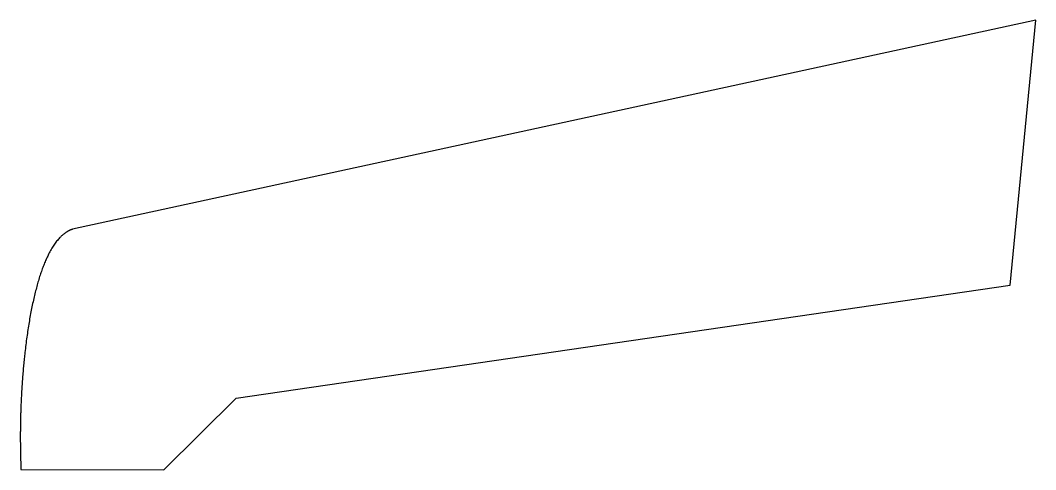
# Model space of a CAD drawing. Header units: millimetres. Extents: x -222 to -24, y 460 to 548.
import ezdxf

# ---------------------------------------------------------------- set-up
doc = ezdxf.new("R2010")
doc.units = ezdxf.units.MM
doc.layers.get('0').update_dxf_attribs({"linetype": 'CONTINUOUS'})

msp = doc.modelspace()

# ---------------------------------------------------------------- linework, layer by layer
for p, q in [((-23.82, 547.59), (-211.86, 506.82)), ((-28.83, 495.9), (-23.82, 547.59)), ((-179.88, 473.86), (-28.83, 495.9)), ((-194.03, 459.92), (-179.88, 473.86)), ((-221.9, 459.94), (-194.03, 459.92))]:
    msp.add_line(p, q)
msp.add_open_spline([(-211.86, 506.82), (-212.69, 506.54), (-214.25, 505.62), (-216.34, 503.12), (-218.63, 497.7), (-220.67, 488.21), (-221.75, 478.19), (-222.08, 470.04), (-222.05, 464.32), (-221.94, 460.99), (-221.9, 459.94)], degree=5, knots=[0, 0, 0, 0, 0, 0, 0.1, 0.2, 0.3, 0.4, 0.5, 0.5471298, 0.5471298, 0.5471298, 0.5471298, 0.5471298, 0.5471298])

doc.saveas('drawing.dxf')
